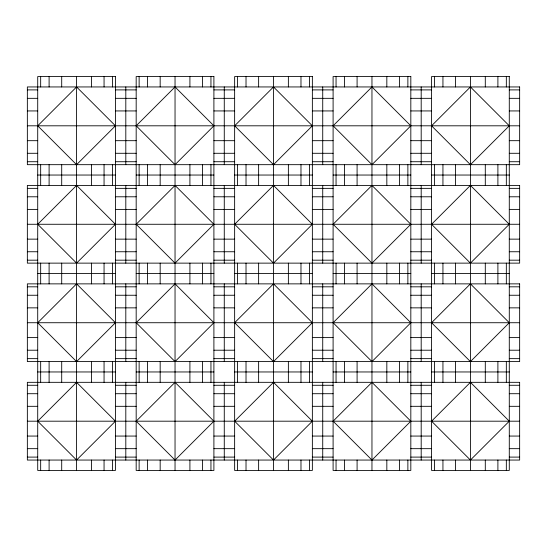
<?xml version="1.0" encoding="UTF-8"?>
<svg xmlns="http://www.w3.org/2000/svg" width="547" height="547" viewBox="0 0 547 547"><rect width="100%" height="100%" fill="white"/><g stroke="black" fill="none" stroke-linecap="round" stroke-linejoin="round"><path stroke-width="0.82" d="M27.35 89.899L37.716 89.899M115.444 89.899L136.176 89.899M213.904 89.899L234.636 89.899M312.364 89.899L333.096 89.899M410.824 89.899L431.556 89.899M509.284 89.899L519.65 89.899M27.35 98.33L37.716 98.33M115.444 98.33L136.176 98.33M213.904 98.33L234.636 98.33M312.364 98.33L333.096 98.33M410.824 98.33L431.556 98.33M509.284 98.33L519.65 98.33M27.35 110.938L37.716 110.938M115.444 110.938L136.176 110.938M213.904 110.938L234.636 110.938M312.364 110.938L333.096 110.938M410.824 110.938L431.556 110.938M509.284 110.938L519.65 110.938M27.35 125.81L519.65 125.81M27.35 140.682L37.716 140.682M115.444 140.682L136.176 140.682M213.904 140.682L234.636 140.682M312.364 140.682L333.096 140.682M410.824 140.682L431.556 140.682M509.284 140.682L519.65 140.682M27.35 153.29L37.716 153.29M115.444 153.29L136.176 153.29M213.904 153.29L234.636 153.29M312.364 153.29L333.096 153.29M410.824 153.29L431.556 153.29M509.284 153.29L519.65 153.29M27.35 161.721L37.716 161.721M115.444 161.721L136.176 161.721M213.904 161.721L234.636 161.721M312.364 161.721L333.096 161.721M410.824 161.721L431.556 161.721M509.284 161.721L519.65 161.721M37.716 175.04L115.444 175.04M136.176 175.04L213.904 175.04M234.636 175.04L312.364 175.04M333.096 175.04L410.824 175.04M431.556 175.04L509.284 175.04M27.35 188.359L37.716 188.359M115.444 188.359L136.176 188.359M213.904 188.359L234.636 188.359M312.364 188.359L333.096 188.359M410.824 188.359L431.556 188.359M509.284 188.359L519.65 188.359M27.35 196.79L37.716 196.79M115.444 196.79L136.176 196.79M213.904 196.79L234.636 196.79M312.364 196.79L333.096 196.79M410.824 196.79L431.556 196.79M509.284 196.79L519.65 196.79M27.35 209.398L37.716 209.398M115.444 209.398L136.176 209.398M213.904 209.398L234.636 209.398M312.364 209.398L333.096 209.398M410.824 209.398L431.556 209.398M509.284 209.398L519.65 209.398M27.35 224.27L519.65 224.27M27.35 239.142L37.716 239.142M115.444 239.142L136.176 239.142M213.904 239.142L234.636 239.142M312.364 239.142L333.096 239.142M410.824 239.142L431.556 239.142M509.284 239.142L519.65 239.142M27.35 251.75L37.716 251.75M115.444 251.75L136.176 251.75M213.904 251.75L234.636 251.75M312.364 251.75L333.096 251.75M410.824 251.75L431.556 251.75M509.284 251.75L519.65 251.75M27.35 260.181L37.716 260.181M115.444 260.181L136.176 260.181M213.904 260.181L234.636 260.181M312.364 260.181L333.096 260.181M410.824 260.181L431.556 260.181M509.284 260.181L519.65 260.181M37.716 273.5L115.444 273.5M136.176 273.5L213.904 273.5M234.636 273.5L312.364 273.5M333.096 273.5L410.824 273.5M431.556 273.5L509.284 273.5M27.35 286.819L37.716 286.819M115.444 286.819L136.176 286.819M213.904 286.819L234.636 286.819M312.364 286.819L333.096 286.819M410.824 286.819L431.556 286.819M509.284 286.819L519.65 286.819M27.35 295.25L37.716 295.25M115.444 295.25L136.176 295.25M213.904 295.25L234.636 295.25M312.364 295.25L333.096 295.25M410.824 295.25L431.556 295.25M509.284 295.25L519.65 295.25M27.35 307.858L37.716 307.858M115.444 307.858L136.176 307.858M213.904 307.858L234.636 307.858M312.364 307.858L333.096 307.858M410.824 307.858L431.556 307.858M509.284 307.858L519.65 307.858M27.35 322.73L519.65 322.73M27.35 337.602L37.716 337.602M115.444 337.602L136.176 337.602M213.904 337.602L234.636 337.602M312.364 337.602L333.096 337.602M410.824 337.602L431.556 337.602M509.284 337.602L519.65 337.602M27.35 350.21L37.716 350.21M115.444 350.21L136.176 350.21M213.904 350.21L234.636 350.21M312.364 350.21L333.096 350.21M410.824 350.21L431.556 350.21M509.284 350.21L519.65 350.21M27.35 358.641L37.716 358.641M115.444 358.641L136.176 358.641M213.904 358.641L234.636 358.641M312.364 358.641L333.096 358.641M410.824 358.641L431.556 358.641M509.284 358.641L519.65 358.641M37.716 371.96L115.444 371.96M136.176 371.96L213.904 371.96M234.636 371.96L312.364 371.96M333.096 371.96L410.824 371.96M431.556 371.96L509.284 371.96M27.35 385.279L37.716 385.279M115.444 385.279L136.176 385.279M213.904 385.279L234.636 385.279M312.364 385.279L333.096 385.279M410.824 385.279L431.556 385.279M509.284 385.279L519.65 385.279M27.35 393.71L37.716 393.71M115.444 393.71L136.176 393.71M213.904 393.71L234.636 393.71M312.364 393.71L333.096 393.71M410.824 393.71L431.556 393.71M509.284 393.71L519.65 393.71M27.35 406.318L37.716 406.318M115.444 406.318L136.176 406.318M213.904 406.318L234.636 406.318M312.364 406.318L333.096 406.318M410.824 406.318L431.556 406.318M509.284 406.318L519.65 406.318M27.35 421.19L519.65 421.19M27.35 436.062L37.716 436.062M115.444 436.062L136.176 436.062M213.904 436.062L234.636 436.062M312.364 436.062L333.096 436.062M410.824 436.062L431.556 436.062M509.284 436.062L519.65 436.062M27.35 448.67L37.716 448.67M115.444 448.67L136.176 448.67M213.904 448.67L234.636 448.67M312.364 448.67L333.096 448.67M410.824 448.67L431.556 448.67M509.284 448.67L519.65 448.67M27.35 457.101L37.716 457.101M115.444 457.101L136.176 457.101M213.904 457.101L234.636 457.101M312.364 457.101L333.096 457.101M410.824 457.101L431.556 457.101M509.284 457.101L519.65 457.101M506.331 76.58L506.331 86.946M506.331 164.674L506.331 185.406M506.331 263.134L506.331 283.866M506.331 361.594L506.331 382.326M506.331 460.054L506.331 470.42M497.9 76.58L497.9 86.946M497.9 164.674L497.9 185.406M497.9 263.134L497.9 283.866M497.9 361.594L497.9 382.326M497.9 460.054L497.9 470.42M485.292 76.58L485.292 86.946M485.292 164.674L485.292 185.406M485.292 263.134L485.292 283.866M485.292 361.594L485.292 382.326M485.292 460.054L485.292 470.42M470.42 76.58L470.42 470.42M455.548 76.58L455.548 86.946M455.548 164.674L455.548 185.406M455.548 263.134L455.548 283.866M455.548 361.594L455.548 382.326M455.548 460.054L455.548 470.42M442.94 76.58L442.94 86.946M442.94 164.674L442.94 185.406M442.94 263.134L442.94 283.866M442.94 361.594L442.94 382.326M442.94 460.054L442.94 470.42M434.509 76.58L434.509 86.946M434.509 164.674L434.509 185.406M434.509 263.134L434.509 283.866M434.509 361.594L434.509 382.326M434.509 460.054L434.509 470.42M421.19 86.946L421.19 164.674M421.19 185.406L421.19 263.134M421.19 283.866L421.19 361.594M421.19 382.326L421.19 460.054M407.871 76.58L407.871 86.946M407.871 164.674L407.871 185.406M407.871 263.134L407.871 283.866M407.871 361.594L407.871 382.326M407.871 460.054L407.871 470.42M399.44 76.58L399.44 86.946M399.44 164.674L399.44 185.406M399.44 263.134L399.44 283.866M399.44 361.594L399.44 382.326M399.44 460.054L399.44 470.42M386.832 76.58L386.832 86.946M386.832 164.674L386.832 185.406M386.832 263.134L386.832 283.866M386.832 361.594L386.832 382.326M386.832 460.054L386.832 470.42M371.96 76.58L371.96 470.42M357.088 76.58L357.088 86.946M357.088 164.674L357.088 185.406M357.088 263.134L357.088 283.866M357.088 361.594L357.088 382.326M357.088 460.054L357.088 470.42M344.48 76.58L344.48 86.946M344.48 164.674L344.48 185.406M344.48 263.134L344.48 283.866M344.48 361.594L344.48 382.326M344.48 460.054L344.48 470.42M336.049 76.58L336.049 86.946M336.049 164.674L336.049 185.406M336.049 263.134L336.049 283.866M336.049 361.594L336.049 382.326M336.049 460.054L336.049 470.42M322.73 86.946L322.73 164.674M322.73 185.406L322.73 263.134M322.73 283.866L322.73 361.594M322.73 382.326L322.73 460.054M309.411 76.58L309.411 86.946M309.411 164.674L309.411 185.406M309.411 263.134L309.411 283.866M309.411 361.594L309.411 382.326M309.411 460.054L309.411 470.42M300.98 76.58L300.98 86.946M300.98 164.674L300.98 185.406M300.98 263.134L300.98 283.866M300.98 361.594L300.98 382.326M300.98 460.054L300.98 470.42M288.372 76.58L288.372 86.946M288.372 164.674L288.372 185.406M288.372 263.134L288.372 283.866M288.372 361.594L288.372 382.326M288.372 460.054L288.372 470.42M273.5 76.58L273.5 470.42M258.628 76.58L258.628 86.946M258.628 164.674L258.628 185.406M258.628 263.134L258.628 283.866M258.628 361.594L258.628 382.326M258.628 460.054L258.628 470.42M246.02 76.58L246.02 86.946M246.02 164.674L246.02 185.406M246.02 263.134L246.02 283.866M246.02 361.594L246.02 382.326M246.02 460.054L246.02 470.42M237.589 76.58L237.589 86.946M237.589 164.674L237.589 185.406M237.589 263.134L237.589 283.866M237.589 361.594L237.589 382.326M237.589 460.054L237.589 470.42M224.27 86.946L224.27 164.674M224.27 185.406L224.27 263.134M224.27 283.866L224.27 361.594M224.27 382.326L224.27 460.054M210.951 76.58L210.951 86.946M210.951 164.674L210.951 185.406M210.951 263.134L210.951 283.866M210.951 361.594L210.951 382.326M210.951 460.054L210.951 470.42M202.52 76.58L202.52 86.946M202.52 164.674L202.52 185.406M202.52 263.134L202.52 283.866M202.52 361.594L202.52 382.326M202.52 460.054L202.52 470.42M189.912 76.58L189.912 86.946M189.912 164.674L189.912 185.406M189.912 263.134L189.912 283.866M189.912 361.594L189.912 382.326M189.912 460.054L189.912 470.42M175.04 76.58L175.04 470.42M160.168 76.58L160.168 86.946M160.168 164.674L160.168 185.406M160.168 263.134L160.168 283.866M160.168 361.594L160.168 382.326M160.168 460.054L160.168 470.42M147.56 76.58L147.56 86.946M147.56 164.674L147.56 185.406M147.56 263.134L147.56 283.866M147.56 361.594L147.56 382.326M147.56 460.054L147.56 470.42M139.129 76.58L139.129 86.946M139.129 164.674L139.129 185.406M139.129 263.134L139.129 283.866M139.129 361.594L139.129 382.326M139.129 460.054L139.129 470.42M125.81 86.946L125.81 164.674M125.81 185.406L125.81 263.134M125.81 283.866L125.81 361.594M125.81 382.326L125.81 460.054M112.491 76.58L112.491 86.946M112.491 164.674L112.491 185.406M112.491 263.134L112.491 283.866M112.491 361.594L112.491 382.326M112.491 460.054L112.491 470.42M104.06 76.58L104.06 86.946M104.06 164.674L104.06 185.406M104.06 263.134L104.06 283.866M104.06 361.594L104.06 382.326M104.06 460.054L104.06 470.42M91.452 76.58L91.452 86.946M91.452 164.674L91.452 185.406M91.452 263.134L91.452 283.866M91.452 361.594L91.452 382.326M91.452 460.054L91.452 470.42M76.58 76.58L76.58 470.42M61.708 76.58L61.708 86.946M61.708 164.674L61.708 185.406M61.708 263.134L61.708 283.866M61.708 361.594L61.708 382.326M61.708 460.054L61.708 470.42M49.1 76.58L49.1 86.946M49.1 164.674L49.1 185.406M49.1 263.134L49.1 283.866M49.1 361.594L49.1 382.326M49.1 460.054L49.1 470.42M40.669 76.58L40.669 86.946M40.669 164.674L40.669 185.406M40.669 263.134L40.669 283.866M40.669 361.594L40.669 382.326M40.669 460.054L40.669 470.42M76.58 86.946L37.716 125.81L76.58 164.674L115.444 125.81L76.58 86.946M76.58 185.406L37.716 224.27L76.58 263.134L115.444 224.27L76.58 185.406M175.04 86.946L136.176 125.81L175.04 164.674L213.904 125.81L175.04 86.946M76.58 283.866L37.716 322.73L76.58 361.594L115.444 322.73L76.58 283.866M175.04 185.406L136.176 224.27L175.04 263.134L213.904 224.27L175.04 185.406M273.5 86.946L234.636 125.81L273.5 164.674L312.364 125.81L273.5 86.946M76.58 382.326L37.716 421.19L76.58 460.054L115.444 421.19L76.58 382.326M175.04 283.866L136.176 322.73L175.04 361.594L213.904 322.73L175.04 283.866M273.5 185.406L234.636 224.27L273.5 263.134L312.364 224.27L273.5 185.406M371.96 86.946L333.096 125.81L371.96 164.674L410.824 125.81L371.96 86.946M175.04 382.326L136.176 421.19L175.04 460.054L213.904 421.19L175.04 382.326M273.5 283.866L234.636 322.73L273.5 361.594L312.364 322.73L273.5 283.866M371.96 185.406L333.096 224.27L371.96 263.134L410.824 224.27L371.96 185.406M470.42 86.946L431.556 125.81L470.42 164.674L509.284 125.81L470.42 86.946M273.5 382.326L234.636 421.19L273.5 460.054L312.364 421.19L273.5 382.326M371.96 283.866L333.096 322.73L371.96 361.594L410.824 322.73L371.96 283.866M470.42 185.406L431.556 224.27L470.42 263.134L509.284 224.27L470.42 185.406M371.96 382.326L333.096 421.19L371.96 460.054L410.824 421.19L371.96 382.326M470.42 283.866L431.556 322.73L470.42 361.594L509.284 322.73L470.42 283.866M470.42 382.326L431.556 421.19L470.42 460.054L509.284 421.19L470.42 382.326M115.444 76.58L37.716 76.58L37.716 470.42L115.444 470.42L115.444 76.58M213.904 76.58L136.176 76.58L136.176 470.42L213.904 470.42L213.904 76.58M312.364 76.58L234.636 76.58L234.636 470.42L312.364 470.42L312.364 76.58M410.824 76.58L333.096 76.58L333.096 470.42L410.824 470.42L410.824 76.58M509.284 76.58L431.556 76.58L431.556 470.42L509.284 470.42L509.284 76.58M519.65 86.946L27.35 86.946L27.35 164.674L519.65 164.674L519.65 86.946M519.65 185.406L27.35 185.406L27.35 263.134L519.65 263.134L519.65 185.406M519.65 283.866L27.35 283.866L27.35 361.594L519.65 361.594L519.65 283.866M519.65 382.326L27.35 382.326L27.35 460.054L519.65 460.054L519.65 382.326"/></g></svg>
